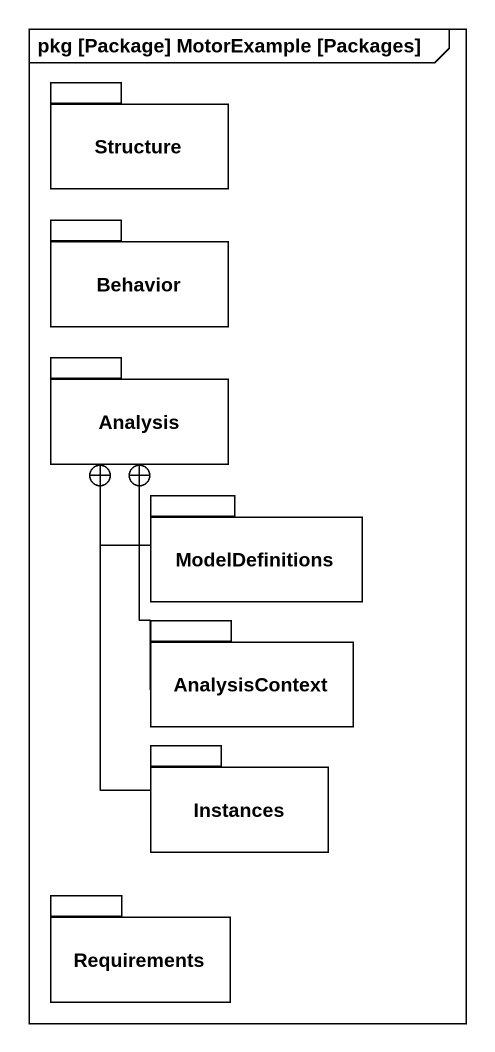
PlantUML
@startuml
mainframe pkg [Package] MotorExample [Packages]
package Structure {
}
package Behavior {
}
package Analysis {
}
package ModelDefinitions {
}
package AnalysisContext {
}
package Instances {
}
package Requirements {
}
ModelDefinitions -up-+ Analysis
AnalysisContext -up-+ Analysis
Instances -up-+ Analysis
@enduml
